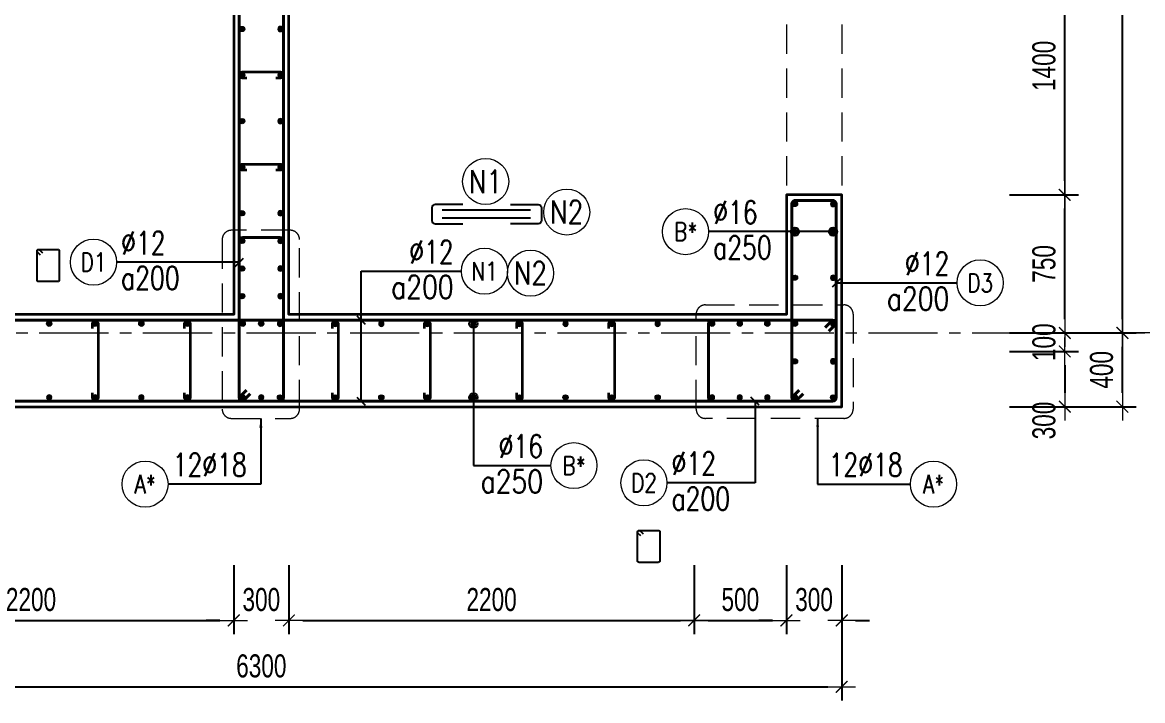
# Model space of a CAD drawing. Header units: millimetres. Extents: x 988833 to 1318015, y -9365 to 47591.
# Drawn here: x 1063848 to 1069928, y 31410 to 35091 of the extents above; entities that cross this region are included whole.
import ezdxf
from ezdxf.enums import TextEntityAlignment as Align

# ---------------------------------------------------------------- set-up
doc = ezdxf.new("R2010")
doc.units = ezdxf.units.MM
doc.header["$MEASUREMENT"] = 0
for name, pattern in [('HIDDEN', [9.525, 6.35, -3.175]), ('HIDDEN2', [4.7625, 3.175, -1.5875]), ('OF_Grid_1$0$CENTER2', [1.125, 0.75, -0.125, 0.125, -0.125])]:
    doc.linetypes.add(name, pattern=pattern)
doc.layers.get('0').update_dxf_attribs({"lineweight": 20})
doc.layers.get('Defpoints').update_dxf_attribs({"color": 151, "lineweight": 9})
doc.layers.add('Hidden', color=9, linetype='HIDDEN')
doc.layers.add('Ligature', color=1, linetype='Continuous')
for name, color, linetype, lineweight in [('KC-LEADER', 153, 'Continuous', 18), ('KC-THEP', 6, 'Continuous', 40), ('NDC_S_BEAM', 3, 'HIDDEN2', 20), ('NDC_S_DIM', 1, 'Continuous', 15), ('NDC_S_HIDDEN', 8, 'HIDDEN2', 13), ('NDC_S_LEADER', 1, 'Continuous', 15), ('NDC_S_REBAR', 4, 'Continuous', 35), ('NDC_S_STIRRUP', 4, 'Continuous', 40), ('NDC_S_VN TEXT', 7, 'Continuous', 20), ('NDC_S_WALL', 6, 'Continuous', 35), ('OF_Grid_1$0$NDC_S_AXIS', 5, 'OF_Grid_1$0$CENTER2', 13), ('OF_Grid_1$0$NDC_S_SYMBOL', 1, 'Continuous', 15), ('OF_Grid_1$0$NDC_S_TEXT SYMBOL', 7, 'Continuous', 20)]:
    doc.layers.add(name, color=color, linetype=linetype, lineweight=lineweight)
doc.styles.add('NDC_ARIAL', font='arial.ttf', dxfattribs={"width": 0.85})
doc.styles.add('NDC_DIM', font='', dxfattribs={"width": 0.75})
doc.styles.add('NDC_EN TXT', font='romans.shx', dxfattribs={"width": 0.8})
doc.styles.add('OF_Grid_1$0$NDC_ANNO', font='', dxfattribs={"width": 0.8})
doc.styles.get('NDC_DIM').set_extended_font_data('Dotum')
doc.styles.get('OF_Grid_1$0$NDC_ANNO').set_extended_font_data('Dotum')
doc.dimstyles.new('NDC_1-50', dxfattribs={"dimscale": 50, "dimtxt": 2.5, "dimasz": 1, "dimexe": 1.5, "dimexo": 0, "dimgap": 0.8, "dimtad": 1, "dimdec": 0, "dimdsep": 46, "dimtxsty": 'NDC_ARIAL', "dimblk": 'DIMMARK', "dimcen": 49999.938995, "dimdle": 1.5, "dimclrd": 1, "dimclre": 1, "dimclrt": 3, "dimadec": 0, "dimazin": 0, "dimtfac": 1, "dimtdec": 0, "dimtix": 1, "dimtmove": 2, "dimatfit": 3, "dimfxl": 1, "dimarcsym": 0})
doc.dimstyles.new('NDC_dim_30', dxfattribs={"dimscale": 30, "dimtxt": 2.5, "dimasz": 1.5, "dimexe": 1.5, "dimexo": 2.5, "dimgap": 1, "dimtad": 1, "dimdec": 0, "dimzin": 0, "dimdsep": 46, "dimtxsty": 'NDC_DIM', "dimblk": 'DIMMARK', "dimcen": 0.09, "dimdle": 1.2, "dimclrd": 1, "dimclre": 1, "dimclrt": 3, "dimadec": 0, "dimazin": 0, "dimtfac": 1, "dimtdec": 0, "dimtix": 1, "dimtofl": 0, "dimtmove": 0, "dimatfit": 3, "dimfxl": 6, "dimfxlon": 1, "dimtolj": 1, "dimtzin": 0, "dimarcsym": 0})
doc.dimstyles.new('NDC_dim_50', dxfattribs={"dimscale": 50, "dimtxt": 2.5, "dimasz": 1.5, "dimexe": 1.5, "dimexo": 2.5, "dimgap": 1, "dimtad": 1, "dimdec": 0, "dimzin": 0, "dimdsep": 46, "dimtxsty": 'NDC_DIM', "dimblk": 'DIMMARK', "dimcen": 0.09, "dimdle": 1.2, "dimclrd": 1, "dimclre": 1, "dimclrt": 3, "dimadec": 0, "dimazin": 0, "dimtfac": 1, "dimtdec": 0, "dimtix": 1, "dimtofl": 0, "dimtmove": 0, "dimatfit": 3, "dimfxl": 6, "dimfxlon": 1, "dimtolj": 1, "dimtzin": 0, "dimarcsym": 0})

# ---------------------------------------------------------------- blocks, each defined once
blk = doc.blocks.new('THEP')
at = {"layer": 'KC-LEADER', "color": 6}
blk.add_circle((0, 0), 14, dxfattribs=at)
at = {"layer": 'KC-THEP'}
for p, q in [((-14, 0), (14, 0)), ((9.9, 9.9), (-9.9, -9.9)), ((-9.9, 9.9), (9.9, -9.9)), ((0, 14), (0, -14))]:
    blk.add_line(p, q, dxfattribs=at)
blk = doc.blocks.new('DIMMARK')
at = {"layer": 'NDC_S_DIM', "color": 1}
blk.add_line((-1.5, 0), (1, 0), dxfattribs=at)
at = {"layer": 'NDC_S_DIM', "color": 2, "const_width": 0.1}
blk.add_lwpolyline([(-0.424, -0.424), (0.424, 0.424)], dxfattribs=at)
blk = doc.blocks.new('*U13')
blk.add_circle((-2.5, 0), 2.5)
at = {"layer": 'NDC_S_VN TEXT', "color": 3, "style": 'NDC_EN TXT', "width": 0.75}
blk.add_attdef('DK1', (0.5, 0.85), '', height=2.5, dxfattribs=at)
at = {"layer": 'NDC_S_VN TEXT', "color": 7, "style": 'NDC_EN TXT', "width": 0.8}
blk.add_attdef('SH2', text='', height=2, dxfattribs=at).set_placement((-2.5, 0), align=Align.MIDDLE)
blk = doc.blocks.new('*U10')
blk.add_circle((2.5, 0), 2.5)
at = {"layer": 'NDC_S_VN TEXT', "color": 3, "style": 'NDC_EN TXT'}
for tag, width, p in [('DK2', 0.75, (-0.85, 0.85)), ('KC2', 0.8, (-0.85, -2.97))]:
    blk.add_attdef(tag, text='', height=2.5, dxfattribs=dict(at, width=width)).set_placement(p, align=Align.RIGHT)
at = {"layer": 'NDC_S_VN TEXT', "color": 7, "style": 'NDC_EN TXT', "width": 0.8}
blk.add_attdef('SH3', text='', height=2, dxfattribs=at).set_placement((2.5, 0), align=Align.MIDDLE)
blk = doc.blocks.new('A$C7BC65A55')
at = {"layer": 'Ligature'}
for p, q in [((-15.2, 372, 0), (-15.2, 38.5, 0)), ((15.2, 372, 0), (15.2, 38.5, 0))]:
    blk.add_line(p, q, dxfattribs=at)
for points in [[(-36.2, 296.5), (-36.2, 400.9, -0.414214), (-24, 413.1), (24, 413.1, -0.414214), (36.2, 400.9), (36.2, 296.5)], [(-36.2, 116.5), (-36.2, 12.2, 0.414214), (-24, 0), (24, 0, 0.414214), (36.2, 12.2), (36.2, 116.5)]]:
    blk.add_lwpolyline(points, format="xyb", dxfattribs=at)
blk = doc.blocks.new('*U11')
blk.add_circle((-2.5, 0), 2.5)
at = {"layer": 'NDC_S_VN TEXT', "color": 3, "style": 'NDC_EN TXT', "width": 0.75}
for tag, p in [('DK1', (0.5, 0.85)), ('KC1', (0.5, -2.97))]:
    blk.add_attdef(tag, p, '', height=2.5, dxfattribs=at)
at = {"layer": 'NDC_S_VN TEXT', "color": 7, "style": 'NDC_EN TXT', "width": 0.8}
blk.add_attdef('SH2', text='', height=2, dxfattribs=at).set_placement((-2.5, 0), align=Align.MIDDLE)
blk = doc.blocks.new('*U9')
blk.add_circle((2.5, 0), 2.5)
at = {"layer": 'NDC_S_VN TEXT', "color": 3, "style": 'NDC_EN TXT', "width": 0.75}
blk.add_attdef('DK2', text='', height=2.5, dxfattribs=at).set_placement((-0.85, 0.85), align=Align.RIGHT)
at = {"layer": 'NDC_S_VN TEXT', "color": 7, "style": 'NDC_EN TXT', "width": 0.8}
blk.add_attdef('SH3', text='', height=2, dxfattribs=at).set_placement((2.5, 0), align=Align.MIDDLE)
blk = doc.blocks.new('*D356')
at = {"layer": 'Defpoints', "color": 0, "transparency": 16777216}
for p in [(1064994.5, 33505.6), (1062794.3, 32082.4), (1064994.5, 31845.7)]:
    blk.add_point(p, dxfattribs=at)
at = {"layer": 'NDC_S_DIM', "color": 1, "lineweight": -2, "transparency": 16777216}
for p, q in [((1064994.5, 32145.7), (1064994.5, 31770.7)), ((1062794.3, 31957.4), (1062794.3, 31770.7)), ((1062869.3, 31845.7), (1064919.5, 31845.7))]:
    blk.add_line(p, q, dxfattribs=at)
at = {"layer": 'NDC_S_DIM', "color": 1, "lineweight": -2, "transparency": 16777216, "xscale": 75, "yscale": 75, "zscale": 75, "rotation": 180}
blk.add_blockref('DIMMARK', (1062794.3, 31845.7), dxfattribs=at)
at = {"layer": 'NDC_S_DIM', "color": 1, "lineweight": -2, "transparency": 16777216, "xscale": 75, "yscale": 75, "zscale": 75}
blk.add_blockref('DIMMARK', (1064994.5, 31845.7), dxfattribs=at)
at = {"layer": 'NDC_S_DIM', "color": 3, "transparency": 16777216, "insert": (1063894.4, 31958.2), "char_height": 125, "attachment_point": 5, "style": 'NDC_DIM'}
blk.add_mtext('\\A1;2200', dxfattribs=at)
blk = doc.blocks.new('*D357')
at = {"layer": 'Defpoints', "color": 0, "transparency": 16777216}
for p in [(1064994.5, 33505.6), (1065294.5, 33505.6), (1065294.5, 31845.7)]:
    blk.add_point(p, dxfattribs=at)
at = {"layer": 'NDC_S_DIM', "color": 1, "lineweight": -2, "transparency": 16777216}
for p, q in [((1064994.5, 32145.7), (1064994.5, 31770.7)), ((1065294.5, 32145.7), (1065294.5, 31770.7)), ((1064919.5, 31845.7), (1064844.5, 31845.7)), ((1065369.5, 31845.7), (1065444.5, 31845.7))]:
    blk.add_line(p, q, dxfattribs=at)
at = {"layer": 'NDC_S_DIM', "color": 1, "lineweight": -2, "transparency": 16777216, "xscale": 75, "yscale": 75, "zscale": 75}
blk.add_blockref('DIMMARK', (1064994.5, 31845.7), dxfattribs=at)
at = {"layer": 'NDC_S_DIM', "color": 1, "lineweight": -2, "transparency": 16777216, "xscale": 75, "yscale": 75, "zscale": 75, "rotation": 180}
blk.add_blockref('DIMMARK', (1065294.5, 31845.7), dxfattribs=at)
at = {"layer": 'NDC_S_DIM', "color": 3, "transparency": 16777216, "insert": (1065144.5, 31958.2), "char_height": 125, "attachment_point": 5, "style": 'NDC_DIM'}
blk.add_mtext('\\A1;300', dxfattribs=at)
blk = doc.blocks.new('*D358')
at = {"layer": 'Defpoints', "color": 0, "transparency": 16777216}
for p in [(1065294.5, 33505.6), (1067494.1, 33454), (1067494.1, 31845.7)]:
    blk.add_point(p, dxfattribs=at)
at = {"layer": 'NDC_S_DIM', "color": 1, "lineweight": -2, "transparency": 16777216}
for p, q in [((1065294.5, 32145.7), (1065294.5, 31770.7)), ((1067494.1, 32145.7), (1067494.1, 31770.7)), ((1065369.5, 31845.7), (1067419.1, 31845.7))]:
    blk.add_line(p, q, dxfattribs=at)
at = {"layer": 'NDC_S_DIM', "color": 1, "lineweight": -2, "transparency": 16777216, "xscale": 75, "yscale": 75, "zscale": 75, "rotation": 180}
blk.add_blockref('DIMMARK', (1065294.5, 31845.7), dxfattribs=at)
at = {"layer": 'NDC_S_DIM', "color": 1, "lineweight": -2, "transparency": 16777216, "xscale": 75, "yscale": 75, "zscale": 75}
blk.add_blockref('DIMMARK', (1067494.1, 31845.7), dxfattribs=at)
at = {"layer": 'NDC_S_DIM', "color": 3, "transparency": 16777216, "insert": (1066394.3, 31958.2), "char_height": 125, "attachment_point": 5, "style": 'NDC_DIM'}
blk.add_mtext('\\A1;2200', dxfattribs=at)
blk = doc.blocks.new('*D359')
at = {"layer": 'Defpoints', "color": 0, "transparency": 16777216}
for p in [(1067994.5, 33505.6), (1067494.1, 33454), (1067994.5, 31845.7)]:
    blk.add_point(p, dxfattribs=at)
at = {"layer": 'NDC_S_DIM', "color": 1, "lineweight": -2, "transparency": 16777216}
for p, q in [((1067494.1, 32145.7), (1067494.1, 31770.7)), ((1067994.5, 32145.7), (1067994.5, 31770.7)), ((1067569.1, 31845.7), (1067919.5, 31845.7))]:
    blk.add_line(p, q, dxfattribs=at)
at = {"layer": 'NDC_S_DIM', "color": 1, "lineweight": -2, "transparency": 16777216, "xscale": 75, "yscale": 75, "zscale": 75, "rotation": 180}
blk.add_blockref('DIMMARK', (1067494.1, 31845.7), dxfattribs=at)
at = {"layer": 'NDC_S_DIM', "color": 1, "lineweight": -2, "transparency": 16777216, "xscale": 75, "yscale": 75, "zscale": 75}
blk.add_blockref('DIMMARK', (1067994.5, 31845.7), dxfattribs=at)
at = {"layer": 'NDC_S_DIM', "color": 3, "transparency": 16777216, "insert": (1067744.3, 31958.2), "char_height": 125, "attachment_point": 5, "style": 'NDC_DIM'}
blk.add_mtext('\\A1;500', dxfattribs=at)
blk = doc.blocks.new('*D360')
at = {"layer": 'Defpoints', "color": 0, "transparency": 16777216}
for p in [(1067994.5, 33505.6), (1068294.5, 33005.6), (1068294.5, 31845.7)]:
    blk.add_point(p, dxfattribs=at)
at = {"layer": 'NDC_S_DIM', "color": 1, "lineweight": -2, "transparency": 16777216}
for p, q in [((1067994.5, 32145.7), (1067994.5, 31770.7)), ((1068294.5, 32145.7), (1068294.5, 31770.7)), ((1067919.5, 31845.7), (1067844.5, 31845.7)), ((1068369.5, 31845.7), (1068444.5, 31845.7))]:
    blk.add_line(p, q, dxfattribs=at)
at = {"layer": 'NDC_S_DIM', "color": 1, "lineweight": -2, "transparency": 16777216, "xscale": 75, "yscale": 75, "zscale": 75}
blk.add_blockref('DIMMARK', (1067994.5, 31845.7), dxfattribs=at)
at = {"layer": 'NDC_S_DIM', "color": 1, "lineweight": -2, "transparency": 16777216, "xscale": 75, "yscale": 75, "zscale": 75, "rotation": 180}
blk.add_blockref('DIMMARK', (1068294.5, 31845.7), dxfattribs=at)
at = {"layer": 'NDC_S_DIM', "color": 3, "transparency": 16777216, "insert": (1068144.5, 31958.2), "char_height": 125, "attachment_point": 5, "style": 'NDC_DIM'}
blk.add_mtext('\\A1;300', dxfattribs=at)
blk = doc.blocks.new('*D361')
at = {"layer": 'Defpoints', "color": 0, "transparency": 16777216}
for p in [(1061994.5, 33005.6), (1068294.5, 33005.6), (1068294.5, 31485.3)]:
    blk.add_point(p, dxfattribs=at)
at = {"layer": 'NDC_S_DIM', "color": 1, "lineweight": -2, "transparency": 16777216}
for p, q in [((1061994.5, 31785.3), (1061994.5, 31410.3)), ((1068294.5, 31785.3), (1068294.5, 31410.3)), ((1062069.5, 31485.3), (1068219.5, 31485.3))]:
    blk.add_line(p, q, dxfattribs=at)
at = {"layer": 'NDC_S_DIM', "color": 1, "lineweight": -2, "transparency": 16777216, "xscale": 75, "yscale": 75, "zscale": 75, "rotation": 180}
blk.add_blockref('DIMMARK', (1061994.5, 31485.3), dxfattribs=at)
at = {"layer": 'NDC_S_DIM', "color": 1, "lineweight": -2, "transparency": 16777216, "xscale": 75, "yscale": 75, "zscale": 75}
blk.add_blockref('DIMMARK', (1068294.5, 31485.3), dxfattribs=at)
at = {"layer": 'NDC_S_DIM', "color": 3, "transparency": 16777216, "insert": (1065144.5, 31597.9), "char_height": 125, "attachment_point": 5, "style": 'NDC_DIM'}
blk.add_mtext('\\A1;6300', dxfattribs=at)
blk = doc.blocks.new('*D432')
at = {"layer": 'Defpoints', "color": 0, "ltscale": 200, "transparency": 16777216}
for p in [(1068294.5, 33405.6), (1068294.5, 33305.6), (1069505.2, 33305.6)]:
    blk.add_point(p, dxfattribs=at)
at = {"layer": 'NDC_S_DIM', "color": 1, "lineweight": -2, "ltscale": 200, "transparency": 16777216}
for p, q in [((1069505.2, 33480.6), (1069505.2, 33555.6)), ((1069205.2, 33405.6), (1069580.2, 33405.6)), ((1069205.2, 33305.6), (1069580.2, 33305.6)), ((1069505.2, 33230.6), (1069505.2, 33155.6))]:
    blk.add_line(p, q, dxfattribs=at)
at = {"layer": 'NDC_S_DIM', "color": 1, "lineweight": -2, "ltscale": 200, "transparency": 16777216, "xscale": 75, "yscale": 75, "zscale": 75}
for p, rotation in [((1069505.2, 33405.6), 270), ((1069505.2, 33305.6), 90)]:
    blk.add_blockref('DIMMARK', p, dxfattribs=dict(at, rotation=rotation))
at = {"layer": 'NDC_S_DIM', "color": 3, "ltscale": 200, "transparency": 16777216, "insert": (1069392.6, 33355.6), "char_height": 125, "attachment_point": 5, "rotation": 90, "style": 'NDC_DIM'}
blk.add_mtext('\\A1;100', dxfattribs=at)
blk = doc.blocks.new('*D433')
at = {"layer": 'Defpoints', "color": 0, "ltscale": 200, "transparency": 16777216}
for p in [(1068294.5, 33305.6), (1068294.5, 33005.6), (1069505.2, 33005.6)]:
    blk.add_point(p, dxfattribs=at)
at = {"layer": 'NDC_S_DIM', "color": 1, "lineweight": -2, "ltscale": 200, "transparency": 16777216}
for p, q in [((1069205.2, 33305.6), (1069580.2, 33305.6)), ((1069505.2, 33230.6), (1069505.2, 33080.6)), ((1069205.2, 33005.6), (1069580.2, 33005.6))]:
    blk.add_line(p, q, dxfattribs=at)
at = {"layer": 'NDC_S_DIM', "color": 1, "lineweight": -2, "ltscale": 200, "transparency": 16777216, "xscale": 75, "yscale": 75, "zscale": 75}
for p, rotation in [((1069505.2, 33305.6), 90), ((1069505.2, 33005.6), 270)]:
    blk.add_blockref('DIMMARK', p, dxfattribs=dict(at, rotation=rotation))
at = {"layer": 'NDC_S_DIM', "color": 3, "ltscale": 200, "transparency": 16777216, "insert": (1069392.6, 32930.6), "char_height": 125, "attachment_point": 5, "rotation": 90, "style": 'NDC_DIM'}
blk.add_mtext('\\A1;300', dxfattribs=at)
blk = doc.blocks.new('*D434')
at = {"layer": 'Defpoints', "color": 0, "ltscale": 200, "transparency": 16777216}
for p in [(1068294.5, 33405.9), (1069817.8, 33405.9), (1068294.5, 33005.6)]:
    blk.add_point(p, dxfattribs=at)
at = {"layer": 'NDC_S_DIM', "color": 1, "lineweight": -2, "ltscale": 200, "transparency": 16777216}
for p, q in [((1069517.8, 33405.9), (1069892.8, 33405.9)), ((1069817.8, 33080.6), (1069817.8, 33330.9)), ((1069517.8, 33005.6), (1069892.8, 33005.6))]:
    blk.add_line(p, q, dxfattribs=at)
at = {"layer": 'NDC_S_DIM', "color": 1, "lineweight": -2, "ltscale": 200, "transparency": 16777216, "xscale": 75, "yscale": 75, "zscale": 75}
for p, rotation in [((1069817.8, 33405.9), 90), ((1069817.8, 33005.6), 270)]:
    blk.add_blockref('DIMMARK', p, dxfattribs=dict(at, rotation=rotation))
at = {"layer": 'NDC_S_DIM', "color": 3, "ltscale": 200, "transparency": 16777216, "insert": (1069705.2, 33205.7), "char_height": 125, "attachment_point": 5, "rotation": 90, "style": 'NDC_DIM'}
blk.add_mtext('\\A1;400', dxfattribs=at)
blk = doc.blocks.new('*D435')
at = {"layer": 'Defpoints', "color": 0, "ltscale": 200, "transparency": 16777216}
for p in [(1068294.5, 45005.6), (1069817.8, 45005.6), (1068294.5, 33405.9)]:
    blk.add_point(p, dxfattribs=at)
at = {"layer": 'NDC_S_DIM', "color": 1, "lineweight": -2, "ltscale": 200, "transparency": 16777216}
for p, q in [((1069517.8, 45005.6), (1069892.8, 45005.6)), ((1069817.8, 33480.9), (1069817.8, 44930.6)), ((1069517.8, 33405.9), (1069892.8, 33405.9))]:
    blk.add_line(p, q, dxfattribs=at)
at = {"layer": 'NDC_S_DIM', "color": 1, "lineweight": -2, "ltscale": 200, "transparency": 16777216, "xscale": 75, "yscale": 75, "zscale": 75}
for p, rotation in [((1069817.8, 45005.6), 90), ((1069817.8, 33405.9), 270)]:
    blk.add_blockref('DIMMARK', p, dxfattribs=dict(at, rotation=rotation))
at = {"layer": 'NDC_S_DIM', "color": 3, "ltscale": 200, "transparency": 16777216, "insert": (1069705.2, 39205.7), "char_height": 125, "attachment_point": 5, "rotation": 90, "style": 'NDC_DIM'}
blk.add_mtext('\\A1;11600', dxfattribs=at)
blk = doc.blocks.new('*U57')
at = {"layer": 'OF_Grid_1$0$NDC_S_SYMBOL'}
blk.add_line((-5, 0), (-9, 0), dxfattribs=at)
blk.add_circle((0, 0), 5, dxfattribs=at)
at = {"layer": 'OF_Grid_1$0$NDC_S_TEXT SYMBOL', "color": 7, "style": 'OF_Grid_1$0$NDC_ANNO', "width": 0.8}
blk.add_attdef('GRID', text='', height=4, rotation=90, dxfattribs=at).set_placement((0, 0), align=Align.MIDDLE)
blk = doc.blocks.new('*D446')
at = {"layer": 'Defpoints', "color": 0, "ltscale": 200, "transparency": 16777216}
for p in [(1068294.5, 34155.6), (1069505.2, 34155.6), (1068294.5, 33405.6)]:
    blk.add_point(p, dxfattribs=at)
at = {"layer": 'NDC_S_DIM', "color": 1, "lineweight": -2, "ltscale": 200, "transparency": 16777216}
for p, q in [((1069205.2, 34155.6), (1069580.2, 34155.6)), ((1069505.2, 33480.6), (1069505.2, 34080.6)), ((1069205.2, 33405.6), (1069580.2, 33405.6))]:
    blk.add_line(p, q, dxfattribs=at)
at = {"layer": 'NDC_S_DIM', "color": 1, "lineweight": -2, "ltscale": 200, "transparency": 16777216, "xscale": 75, "yscale": 75, "zscale": 75}
for p, rotation in [((1069505.2, 34155.6), 90), ((1069505.2, 33405.6), 270)]:
    blk.add_blockref('DIMMARK', p, dxfattribs=dict(at, rotation=rotation))
at = {"layer": 'NDC_S_DIM', "color": 3, "ltscale": 200, "transparency": 16777216, "insert": (1069392.6, 33780.6), "char_height": 125, "attachment_point": 5, "rotation": 90, "style": 'NDC_DIM'}
blk.add_mtext('\\A1;750', dxfattribs=at)
blk = doc.blocks.new('*D447')
at = {"layer": 'Defpoints', "color": 0, "ltscale": 200, "transparency": 16777216}
for p in [(1068289.6, 35555.6), (1069505.2, 35555.6), (1068294.5, 34155.6)]:
    blk.add_point(p, dxfattribs=at)
at = {"layer": 'NDC_S_DIM', "color": 1, "lineweight": -2, "ltscale": 200, "transparency": 16777216}
for p, q in [((1069205.2, 35555.6), (1069580.2, 35555.6)), ((1069505.2, 34230.6), (1069505.2, 35480.6)), ((1069205.2, 34155.6), (1069580.2, 34155.6))]:
    blk.add_line(p, q, dxfattribs=at)
at = {"layer": 'NDC_S_DIM', "color": 1, "lineweight": -2, "ltscale": 200, "transparency": 16777216, "xscale": 75, "yscale": 75, "zscale": 75}
for p, rotation in [((1069505.2, 35555.6), 90), ((1069505.2, 34155.6), 270)]:
    blk.add_blockref('DIMMARK', p, dxfattribs=dict(at, rotation=rotation))
at = {"layer": 'NDC_S_DIM', "color": 3, "ltscale": 200, "transparency": 16777216, "insert": (1069392.6, 34855.6), "char_height": 125, "attachment_point": 5, "rotation": 90, "style": 'NDC_DIM'}
blk.add_mtext('\\A1;1400', dxfattribs=at)

msp = doc.modelspace()

# ---------------------------------------------------------------- linework, layer by layer
for centre in [(1066362.1, 34227.8), (1066802.2, 34062.1), (1066605.4, 33730.6)]:
    msp.add_circle(centre, 125)
at = {"layer": 'Ligature'}
for points in [[(1063945.6, 33828.8), (1063929.6, 33844.8, -0.668179), (1063935.4, 33858.7), (1064040, 33858.7, -0.414214), (1064048.2, 33850.5), (1064048.2, 33693.4, -0.414214), (1064040, 33685.3), (1063935.4, 33685.3, -0.414214), (1063927.3, 33693.4), (1063927.3, 33850.5, -0.668179), (1063941.2, 33856.3), (1063957.2, 33840.4)], [(1067204.8, 32303.8), (1067188.8, 32319.7, -0.668179), (1067194.6, 32333.7), (1067299.3, 32333.7, -0.414214), (1067307.4, 32325.5), (1067307.4, 32168.4, -0.414214), (1067299.3, 32160.2), (1067194.6, 32160.2, -0.414214), (1067186.5, 32168.4), (1067186.5, 32325.5, -0.668179), (1067200.4, 32331.3), (1067216.4, 32315.3)]]:
    msp.add_lwpolyline(points, format="xyb", dxfattribs=at)
at = {"layer": 'NDC_S_BEAM', "ltscale": 50}
for p, q in [((1067994.5, 35555.6), (1067994.5, 34155.6)), ((1068294.5, 35555.6), (1068294.5, 34155.6))]:
    msp.add_line(p, q, dxfattribs=at)
at = {"layer": 'NDC_S_HIDDEN', "ltscale": 50}
for points in [[(1064982.1, 32942.2), (1065301.9, 32942.2, 0.414214), (1065351.9, 32992.2), (1065351.9, 33913, 0.414214), (1065301.9, 33963), (1064982.1, 33963, 0.414214), (1064932.1, 33913), (1064932.1, 32992.2, 0.414214)], [(1068306.8, 32942.2), (1067554.6, 32942.2, -0.414214), (1067504.6, 32992.2), (1067504.6, 33508, -0.414214), (1067554.6, 33558), (1068306.8, 33558, -0.414214), (1068356.8, 33508), (1068356.8, 32992.2, -0.414214)]]:
    msp.add_lwpolyline(points, format="xyb", close=True, dxfattribs=at)
at = {"layer": 'NDC_S_REBAR'}
for points in [[(1065223, 34790.6), (1065248, 34790.6, 1), (1065248, 34820.6), (1065041, 34820.6, 1), (1065041, 34790.6), (1065066, 34790.6)], [(1065223, 34290.6), (1065248, 34290.6, 1), (1065248, 34320.6), (1065041, 34320.6, 1), (1065041, 34290.6), (1065066, 34290.6)], [(1064228.3, 33430.6), (1064228.3, 33455.6, -1), (1064258.3, 33455.6), (1064258.3, 33055.6, -1), (1064228.3, 33055.6), (1064228.3, 33080.6)], [(1064728.3, 33430.6), (1064728.3, 33455.6, -1), (1064758.3, 33455.6), (1064758.3, 33055.6, -1), (1064728.3, 33055.6), (1064728.3, 33080.6)], [(1065530.7, 33430.6), (1065530.7, 33455.6, -1), (1065560.7, 33455.6), (1065560.7, 33055.6, -1), (1065530.7, 33055.6), (1065530.7, 33080.6)], [(1066030.7, 33430.6), (1066030.7, 33455.6, -1), (1066060.7, 33455.6), (1066060.7, 33055.6, -1), (1066030.7, 33055.6), (1066030.7, 33080.6)], [(1066530.7, 33430.6), (1066530.7, 33455.6, -1), (1066560.7, 33455.6), (1066560.7, 33055.6, -1), (1066530.7, 33055.6), (1066530.7, 33080.6)], [(1067030.7, 33430.6), (1067030.7, 33455.6, -1), (1067060.7, 33455.6), (1067060.7, 33055.6, -1), (1067030.7, 33055.6), (1067030.7, 33080.6)]]:
    msp.add_lwpolyline(points, format="xyb", dxfattribs=at)
at = {"layer": 'NDC_S_STIRRUP'}
for points in [[(1065064.5, 33095.6), (1065024.5, 33055.6, 0.414214), (1065044.5, 33035.6), (1065244.5, 33035.6, 0.414214), (1065264.5, 33055.6), (1065264.5, 45355.6, 0.414214), (1065244.5, 45375.6), (1065044.5, 45375.6, 0.414214), (1065024.5, 45355.6), (1065024.5, 33055.6, 0.414214), (1065044.5, 33035.6), (1065084.5, 33075.6)], [(1068064.5, 33095.6), (1068024.5, 33055.6, 0.414214), (1068044.5, 33035.6), (1068244.5, 33035.6, 0.414214), (1068264.5, 33055.6), (1068264.5, 34105.6, 0.414214), (1068244.5, 34125.6), (1068044.5, 34125.6, 0.414214), (1068024.5, 34105.6), (1068024.5, 33055.6, 0.414214), (1068044.5, 33035.6), (1068084.5, 33075.6)], [(1065064.5, 33095.6), (1065024.5, 33055.6, 0.414214), (1065044.5, 33035.6), (1065244.5, 33035.6, 0.414214), (1065264.5, 33055.6), (1065264.5, 33904.2, 0.414214), (1065244.5, 33924.2), (1065044.5, 33924.2, 0.414214), (1065024.5, 33904.2), (1065024.5, 33055.6, 0.414214), (1065044.5, 33035.6), (1065084.5, 33075.6)], [(1068204.5, 33435.6), (1068244.5, 33475.6, -0.414214), (1068264.5, 33455.6), (1068264.5, 33055.6, -0.414214), (1068244.5, 33035.6), (1062044.5, 33035.6, -0.414214), (1062024.5, 33055.6), (1062024.5, 33455.6, -0.414214), (1062044.5, 33475.6), (1068244.5, 33475.6, -0.414214), (1068264.5, 33455.6), (1068224.5, 33415.6)], [(1068204.5, 33435.6), (1068244.5, 33475.6, -0.414214), (1068264.5, 33455.6), (1068264.5, 33055.6, -0.414214), (1068244.5, 33035.6), (1067591, 33035.6, -0.414214), (1067571, 33055.6), (1067571, 33455.6, -0.414214), (1067591, 33475.6), (1068244.5, 33475.6, -0.414214), (1068264.5, 33455.6), (1068224.5, 33415.6)]]:
    msp.add_lwpolyline(points, format="xyb", dxfattribs=at)
at = {"layer": 'NDC_S_WALL'}
msp.add_lwpolyline([(1062294.5, 44255.6), (1062294.5, 44905.6), (1064994.5, 44905.6), (1064994.5, 33505.6), (1062294.5, 33505.6), (1062294.5, 34155.6), (1061994.5, 34155.6), (1061994.5, 33005.6), (1068294.5, 33005.6), (1068294.5, 33005.6), (1068294.5, 34155.6), (1067994.5, 34155.6), (1067994.5, 33505.6), (1067994.5, 33505.6), (1065294.5, 33505.6), (1065294.5, 44905.6), (1067994.5, 44905.6), (1067994.5, 44905.6), (1067994.5, 44255.6), (1068294.5, 44255.6), (1068294.5, 45405.6), (1068294.5, 45405.6), (1061994.5, 45405.6), (1061994.5, 44255.6)], dxfattribs=at)
at = {"layer": 'OF_Grid_1$0$NDC_S_AXIS', "ltscale": 500}
msp.add_line((1060002, 33405.6), (1070023.4, 33405.6), dxfattribs=at)

# ---------------------------------------------------------------- block references
at = {"layer": 'Hidden', "xscale": 1.44, "yscale": 1.44, "zscale": 1.44, "rotation": 270}
msp.add_blockref('A$C7BC65A55', (1066070, 34050.3, 0), dxfattribs=at)
at = {"layer": 'KC-THEP'}
for p, rotation in [((1065041, 35055.6), 189.6685644363809), ((1065041, 34805.6), 189.6685644363809), ((1065041, 34555.6), 189.6685644363809), ((1065041, 34305.6), 189.6685644363809), ((1068041, 34105.6), 189.6685644363809), ((1065041, 34055.6), 189.6685644363809), ((1068041, 33955.6), 189.6685644363809), ((1065041, 33905.6), 189.6685644363809), ((1065041, 33755.6), 189.6685644363809), ((1068041, 33705.6), 189.6685644363809), ((1065041, 33605.6), 189.6685644363809), ((1063993.3, 33455.6), 189.6685644363809), ((1064243.3, 33455.6), 189.6685644363809), ((1064493.3, 33455.6), 189.6685644363809), ((1064743.3, 33455.6), 189.6685644363809), ((1065043.3, 33455.6), 189.6685644363809), ((1065144, 33455.6), 189.6685644363809), ((1067591, 33455.6), 189.6685644363809), ((1067741, 33455.6), 189.6685644363809), ((1067891, 33455.6), 189.6685644363809), ((1068041, 33455.6), 189.6685644363809), ((1068041, 33252), 189.6685644363809), ((1065245.7, 33055.6), 9.66856443638095), ((1065545.7, 33055.6), 9.66856443638095), ((1065795.7, 33055.6), 9.66856443638095), ((1066045.7, 33055.6), 9.66856443638095), ((1066295.7, 33055.6), 9.66856443638095), ((1066545.7, 33055.6), 9.66856443638095), ((1066795.7, 33055.6), 9.66856443638095), ((1067045.7, 33055.6), 9.66856443638095), ((1067295.7, 33055.6), 9.66856443638095), ((1068248, 33055.6), 9.668564436380946)]:
    msp.add_blockref('THEP', p, dxfattribs=dict(at, rotation=rotation))
at = {"layer": 'KC-THEP', "xscale": -1}
for p, rotation in [((1065248, 35055.6), 170.331435563619), ((1065248, 34805.6), 170.331435563619), ((1065248, 34555.6), 170.331435563619), ((1065248, 34305.6), 170.331435563619), ((1068248, 34105.6), 170.331435563619), ((1065248, 34055.6), 170.331435563619), ((1068248, 33955.6), 170.331435563619), ((1065248, 33905.6), 170.331435563619), ((1065248, 33755.6), 170.331435563619), ((1068248, 33705.6), 170.331435563619), ((1065248, 33605.6), 170.331435563619), ((1065245.7, 33455.6), 170.331435563619), ((1065545.7, 33455.6), 170.331435563619), ((1065795.7, 33455.6), 170.331435563619), ((1066045.7, 33455.6), 170.331435563619), ((1066295.7, 33455.6), 170.331435563619), ((1066545.7, 33455.6), 170.331435563619), ((1066795.7, 33455.6), 170.331435563619), ((1067045.7, 33455.6), 170.331435563619), ((1067295.7, 33455.6), 170.331435563619), ((1068248, 33455.6), 170.331435563619), ((1068248, 33252), 170.331435563619), ((1063993.3, 33055.6), 350.3314355636191), ((1064243.3, 33055.6), 350.3314355636191), ((1064493.3, 33055.6), 350.3314355636191), ((1064743.3, 33055.6), 350.3314355636191), ((1065043.3, 33055.6), 350.3314355636191), ((1065144, 33055.6), 350.3314355636191), ((1067591, 33055.6), 350.3314355636191), ((1067741, 33055.6), 350.3314355636191), ((1067891, 33055.6), 350.3314355636191), ((1068041, 33055.6), 350.3314355636191)]:
    msp.add_blockref('THEP', p, dxfattribs=dict(at, rotation=rotation))
at = {"layer": 'NDC_S_VN TEXT', "xscale": 50, "yscale": 50, "zscale": 50}
for name, p, values in [('*U11', (1067572, 33955.6), {'SH2': 'B*', 'DK1': '%%C16', 'KC1': 'a250'}), ('*U11', (1064358.5, 33789.8), {'SH2': 'D1', 'DK1': '%%C12', 'KC1': 'a200'}), ('*U10', (1066230.7, 33740.9), {'SH3': 'N1', 'DK2': '%%C12', 'KC2': 'a200'}), ('*U10', (1068921.2, 33677.6), {'SH3': 'D3', 'DK2': '%%C12', 'KC2': 'a200'}), ('*U10', (1066716.3, 32685.9), {'SH3': 'B*', 'DK2': '%%C16', 'KC2': 'a250'}), ('*U13', (1064638.6, 32585.3), {'SH2': 'A*', 'DK1': '12%%C18'}), ('*U11', (1067346.1, 32592.4), {'SH2': 'D2', 'DK1': '%%C12', 'KC1': 'a200'}), ('*U9', (1068667.7, 32585.3), {'SH3': 'A*', 'DK2': '12%%C18'})]:
    msp.add_blockref(name, p, dxfattribs=at).add_auto_attribs(values)
at = {"layer": 'OF_Grid_1$0$NDC_S_AXIS'}
ref = msp.add_blockref('*U57', (1070342.8, 33405.9), dxfattribs=dict(at, xscale=50, yscale=50, zscale=50))
ref.add_attrib('GRID', 'Y6', dxfattribs={"layer": 'OF_Grid_1$0$NDC_S_TEXT SYMBOL', "color": 7, "height": 200, "style": 'OF_Grid_1$0$NDC_ANNO', "width": 0.8}).set_placement((1070342.8, 33405.9), align=Align.MIDDLE)

# ---------------------------------------------------------------- texts
at = {"layer": 'NDC_S_VN TEXT', "color": 7, "style": 'NDC_EN TXT', "width": 0.8}
for tag, p in [('N1', (1066362.1, 34227.8)), ('N2', (1066802.2, 34062.1)), ('N2', (1066605.4, 33730.6))]:
    msp.add_attdef(tag, text='3', height=125, dxfattribs=at).set_placement(p, align=Align.MIDDLE)

# ---------------------------------------------------------------- dimensions: what is measured, and where the dimension line sits
at = {"layer": 'NDC_S_DIM', "ltscale": 200}
for base, p1, p2, picture, middle in [((1069817.8, 45005.6), (1068294.5, 33405.9), (1068294.5, 45005.6), '*D435', (1069705.2, 39205.7)), ((1069505.2, 35555.6), (1068294.5, 34155.6), (1068289.6, 35555.6), '*D447', (1069392.6, 34855.6)), ((1069505.2, 34155.6), (1068294.5, 33405.6), (1068294.5, 34155.6), '*D446', (1069392.6, 33780.6)), ((1069505.2, 33305.6), (1068294.5, 33405.6), (1068294.5, 33305.6), '*D432', (1069392.6, 33355.6))]:
    dim = msp.add_linear_dim(base=base, p1=p1, p2=p2, angle=90, dimstyle='NDC_dim_50', override={"dimtmove": 1}, dxfattribs=at)
    dim.commit()
    dim.dimension.update_dxf_attribs({"geometry": picture, "text_midpoint": middle})
at = {"layer": 'NDC_S_DIM'}
for base, p1, p2, picture, middle in [((1064994.5, 31845.7), (1062794.3, 32082.4), (1064994.5, 33505.6), '*D356', (1063894.4, 31958.2)), ((1065294.5, 31845.7), (1064994.5, 33505.6), (1065294.5, 33505.6), '*D357', (1065144.5, 31958.2)), ((1067494.1, 31845.7), (1065294.5, 33505.6), (1067494.1, 33454), '*D358', (1066394.3, 31958.2)), ((1067994.5, 31845.7), (1067494.1, 33454), (1067994.5, 33505.6), '*D359', (1067744.3, 31958.2)), ((1068294.5, 31845.7), (1067994.5, 33505.6), (1068294.5, 33005.6), '*D360', (1068144.5, 31958.2))]:
    dim = msp.add_linear_dim(base=base, p1=p1, p2=p2, dimstyle='NDC_dim_50', override={"dimtmove": 1}, dxfattribs=at)
    dim.commit()
    dim.dimension.update_dxf_attribs({"geometry": picture, "text_midpoint": middle})
at = {"layer": 'NDC_S_DIM', "ltscale": 200}
dim = msp.add_linear_dim(base=(1069817.8, 33405.9), p1=(1068294.5, 33005.6), p2=(1068294.5, 33405.9), angle=90, dimstyle='NDC_dim_50', dxfattribs=at)
dim.commit()
dim.dimension.update_dxf_attribs({"geometry": '*D434', "text_midpoint": (1069705.2, 33205.7)})
dim = msp.add_linear_dim(base=(1069505.2, 33005.6), p1=(1068294.5, 33305.6), p2=(1068294.5, 33005.6), angle=90, dimstyle='NDC_dim_50', override={"dimtmove": 1}, dxfattribs=at)
dim.commit()
dim.dimension.update_dxf_attribs({"geometry": '*D433', "text_midpoint": (1069505.2, 32930.6), "dimtype": 160})
at = {"layer": 'NDC_S_DIM'}
dim = msp.add_linear_dim(base=(1068294.5, 31485.3), p1=(1061994.5, 33005.6), p2=(1068294.5, 33005.6), dimstyle='NDC_dim_50', dxfattribs=at)
dim.commit()
dim.dimension.update_dxf_attribs({"geometry": '*D361', "text_midpoint": (1065144.5, 31597.9)})

# ---------------------------------------------------------------- leaders
at = {"layer": 'NDC_S_LEADER'}
for points, override in [([(1068248, 33955.6), (1067572, 33955.6)], {"dimtad": 0, "dimldrblk": 'Origin'}), ([(1068041, 33955.6), (1067572, 33955.6)], {"dimtad": 0, "dimldrblk": 'Origin'}), ([(1065024.5, 33789.8), (1064356.5, 33789.8)], {"dimtad": 0, "dimldrblk": 'Oblique'}), ([(1065685.9, 33035.6), (1065685.9, 33740.7), (1066230.7, 33740.7)], {"dimtad": 0, "dimldrblk": 'Oblique'}), ([(1065685.9, 33475.6), (1065685.9, 33740.7), (1066230.7, 33740.7)], {"dimtad": 0, "dimldrblk": 'Oblique'}), ([(1068264.5, 33677.6), (1068921.2, 33677.6)], {"dimtad": 0, "dimldrblk": 'Oblique'}), ([(1066295.7, 33455.6), (1066295.7, 32685.7), (1066716.3, 32685.7)], {"dimgap": 1, "dimtad": 0, "dimldrblk": 'Origin'}), ([(1066295.7, 33055.6), (1066295.7, 32685.7), (1066716.3, 32685.7)], {"dimgap": 1, "dimtad": 0, "dimldrblk": 'Origin'}), ([(1067824.5, 33035.6), (1067824.5, 32592.4), (1067346.1, 32592.4)], {"dimtad": 0, "dimldrblk": 'Oblique'}), ([(1068164, 32942.2), (1068164, 32585.3), (1068667.7, 32585.3)], {"dimtad": 0})]:
    msp.add_leader(points, dimstyle='NDC_dim_30', override=override, dxfattribs=at)
msp.add_leader([(1065142, 32942.2), (1065142, 32585.3), (1064638.6, 32585.3)], dimstyle='NDC_1-50', dxfattribs=at)

doc.saveas('drawing.dxf')
